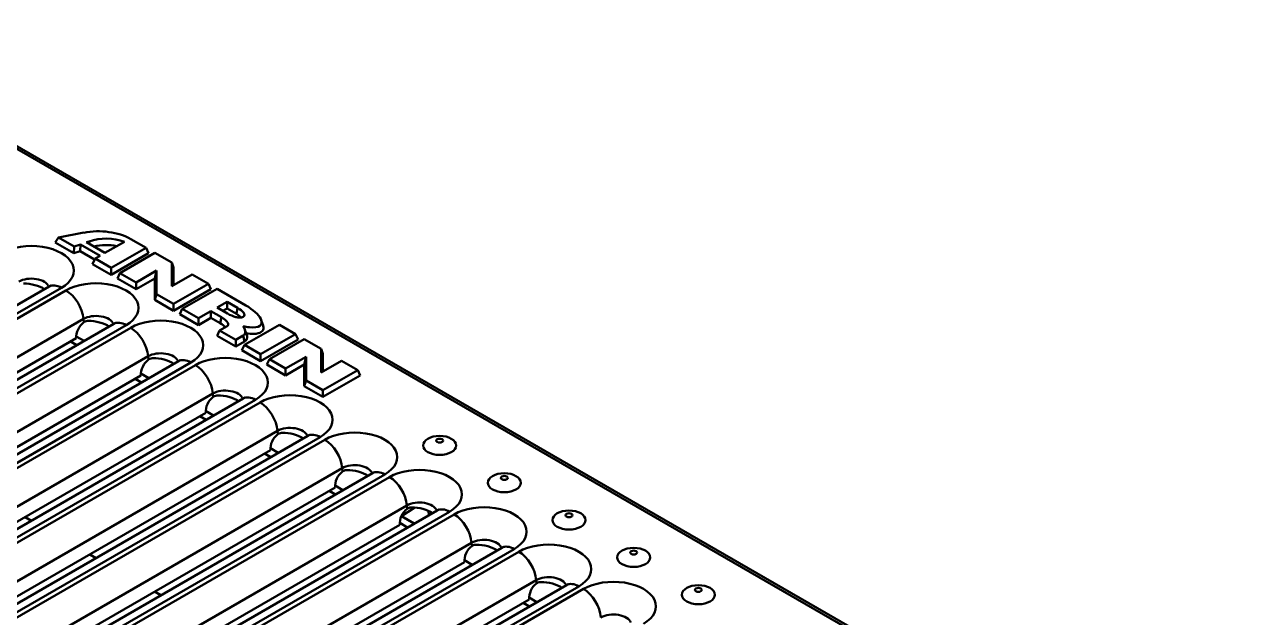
# Model space of a CAD drawing. Header units: millimetres. Extents: x 0 to 2100, y 0 to 1485.
# Drawn here: x 319.1 to 504.7, y 520 to 609.9 of the extents above; entities that cross this region are included whole.
import ezdxf

# ---------------------------------------------------------------- set-up
doc = ezdxf.new("R2010")
doc.units = ezdxf.units.MM
doc.header["$LTSCALE"] = 5
doc.layers.add('Sichtbare Kanten(DIN)', color=7, linetype='Continuous', lineweight=50)
doc.layers.add('Sichtbare tangentiale Kanten(DIN)', color=7, linetype='Continuous', lineweight=50)

msp = doc.modelspace()

# ---------------------------------------------------------------- linework, layer by layer
at = {"layer": 'Sichtbare Kanten(DIN)'}
for p, q in [((286.007, 609.89), (992.407, 202.05)), ((323.743, 576.862), (324.239, 577.611)), ((324.239, 577.611), (328.07, 578.348)), ((326.613, 576.24), (324.239, 577.611)), ((335.201, 577.376), (337.506, 576.045)), ((326.571, 575.229), (323.743, 576.862)), ((326.571, 575.229), (326.613, 576.24)), ((327.514, 575.555), (326.571, 575.229)), ((327.556, 576.567), (326.613, 576.24)), ((327.514, 575.555), (327.556, 576.567)), ((329.719, 574.283), (327.514, 575.555)), ((330.533, 574.848), (327.556, 576.567)), ((328.496, 576.892), (328.889, 577.028)), ((331.285, 575.282), (328.496, 576.892)), ((334.224, 576.979), (331.285, 575.282)), ((337.506, 576.045), (332.228, 572.998)), ((337.885, 575.229), (337.506, 576.045)), ((329.4, 573.596), (329.779, 574.412)), ((332.228, 571.963), (329.4, 573.596)), ((329.779, 574.412), (330.533, 574.848)), ((332.228, 572.998), (329.779, 574.412)), ((337.885, 575.229), (332.228, 571.963)), ((333.55, 572.235), (338.828, 575.282)), ((338.828, 575.282), (341.388, 573.804)), ((341.656, 573.051), (341.388, 573.804)), ((341.388, 573.804), (341.388, 570.228)), ((332.228, 571.963), (332.228, 572.998)), ((333.171, 571.418), (333.55, 572.235)), ((336, 570.821), (333.55, 572.235)), ((339.096, 572.608), (336, 570.821)), ((338.828, 571.418), (339.096, 572.608)), ((339.096, 569.033), (339.096, 572.608)), ((341.388, 570.228), (344.485, 572.016)), ((341.656, 573.051), (341.656, 570.383)), ((344.485, 572.016), (346.934, 570.602)), ((322.813, 570.174), (270.133, 539.76)), ((336, 569.785), (333.171, 571.418)), ((338.828, 571.418), (336, 569.785)), ((336, 569.785), (336, 570.821)), ((338.828, 568.152), (338.828, 571.418)), ((346.934, 570.602), (341.656, 567.555)), ((347.313, 569.785), (346.934, 570.602)), ((338.828, 568.152), (339.096, 569.033)), ((341.656, 566.519), (338.828, 568.152)), ((341.656, 567.555), (339.096, 569.033)), ((347.313, 569.785), (341.656, 566.519)), ((342.978, 566.792), (348.256, 569.839)), ((348.256, 569.839), (352.592, 567.335)), ((341.656, 566.519), (341.656, 567.555)), ((342.599, 565.975), (342.978, 566.792)), ((345.428, 565.377), (342.978, 566.792)), ((347.313, 566.466), (345.428, 565.377)), ((348.917, 565.54), (347.313, 566.466)), ((347.313, 565.431), (347.313, 566.466)), ((348.254, 567.009), (349.765, 567.881)), ((349.858, 566.083), (348.254, 567.009)), ((349.765, 566.846), (349.151, 566.492)), ((349.765, 566.846), (349.765, 567.881)), ((349.765, 567.881), (351.368, 566.955)), ((351.179, 566.03), (349.765, 566.846)), ((332.606, 564.52), (279.927, 534.106)), ((345.428, 564.342), (342.599, 565.975)), ((347.313, 565.431), (345.428, 564.342)), ((345.428, 564.342), (345.428, 565.377)), ((348.727, 564.614), (347.313, 565.431)), ((352.406, 561.348), (357.684, 564.395)), ((354.956, 565.084), (355.219, 564.297)), ((357.684, 564.395), (360.134, 562.981)), ((328.143, 561.943), (326.941, 562.638)), ((348.256, 562.709), (348.635, 563.526)), ((351.084, 561.076), (348.256, 562.709)), ((348.635, 563.526), (349.765, 564.178)), ((351.084, 562.111), (348.635, 563.526)), ((352.215, 562.764), (351.084, 562.111)), ((352.48, 563.625), (352.743, 562.838)), ((360.134, 562.981), (354.856, 559.934)), ((360.513, 562.165), (360.134, 562.981)), ((326.943, 562.359), (276.999, 533.524)), ((327.012, 561.291), (326.053, 561.845)), ((351.084, 561.076), (351.084, 562.111)), ((352.404, 561.838), (351.084, 561.076)), ((352.027, 560.532), (352.406, 561.348)), ((354.856, 559.934), (352.406, 561.348)), ((360.513, 562.165), (354.856, 558.899)), ((356.177, 559.171), (361.455, 562.218)), ((361.455, 562.218), (364.016, 560.74)), ((364.284, 559.987), (364.016, 560.74)), ((364.016, 560.74), (364.016, 557.164)), ((342.4, 558.866), (289.72, 528.451)), ((354.856, 558.899), (352.027, 560.532)), ((354.856, 558.899), (354.856, 559.934)), ((355.798, 558.354), (356.177, 559.171)), ((358.627, 557.757), (356.177, 559.171)), ((361.723, 559.544), (358.627, 557.757)), ((361.455, 558.354), (361.723, 559.544)), ((361.723, 555.969), (361.723, 559.544)), ((364.016, 557.164), (367.112, 558.952)), ((364.284, 559.987), (364.284, 557.319)), ((367.112, 558.952), (369.562, 557.538)), ((337.936, 556.289), (336.734, 556.983)), ((358.627, 556.721), (355.798, 558.354)), ((361.455, 558.354), (358.627, 556.721)), ((358.627, 556.721), (358.627, 557.757)), ((361.455, 555.088), (361.455, 558.354)), ((369.562, 557.538), (364.284, 554.491)), ((369.941, 556.721), (369.562, 557.538)), ((336.736, 556.704), (286.793, 527.87)), ((336.806, 555.636), (335.846, 556.191)), ((361.455, 555.088), (361.723, 555.969)), ((364.284, 553.455), (361.455, 555.088)), ((364.284, 554.491), (361.723, 555.969)), ((369.941, 556.721), (364.284, 553.455)), ((352.193, 553.212), (299.514, 522.797)), ((364.284, 553.455), (364.284, 554.491)), ((347.73, 550.635), (346.528, 551.329)), ((346.529, 551.05), (296.586, 522.216)), ((346.599, 549.982), (345.639, 550.536)), ((361.986, 547.557), (309.307, 517.143)), ((356.323, 545.396), (306.38, 516.561)), ((356.393, 544.328), (355.433, 544.882)), ((357.523, 544.981), (356.321, 545.675)), ((371.78, 541.903), (319.1, 511.489)), ((366.116, 539.742), (316.173, 510.907)), ((366.186, 538.674), (365.226, 539.228)), ((367.317, 539.327), (366.114, 540.021)), ((381.573, 536.249), (328.894, 505.835)), ((378.122, 534.256), (376.188, 535.373)), ((375.91, 534.088), (325.967, 505.253)), ((377.11, 533.672), (375.908, 534.366)), ((391.367, 530.595), (338.687, 500.18)), ((385.703, 528.433), (335.76, 499.599)), ((386.904, 528.018), (385.701, 528.712)), ((401.16, 524.941), (348.481, 494.526)), ((395.497, 522.779), (345.553, 493.944)), ((395.566, 521.711), (394.607, 522.265)), ((396.697, 522.364), (395.495, 523.058))]:
    msp.add_line(p, q, dxfattribs=at)
for centre, major_axis, ratio, start_param, end_param in [((330.274, 574.531), (6.968, 0), 0.5773503, 0.7853982, 1.8925469), ((331.487, 574.529), (5.05, 0), 0.5773503, 0.9979832, 2.1112158), ((331.487, 573.712), (-4.782, 0), 0.5773503, 4.3736416, 5.1162773), ((320.086, 569.476), (2.658, -0.556), 0.38606, 0.7684392, 2.0892526), ((328.357, 563.175), (0.855, 1.813), 0.6252357, 0.8587812, 2.3042497), ((329.88, 563.822), (2.658, -0.556), 0.38606, 0.7684392, 2.0892526), ((338.15, 557.521), (0.855, 1.813), 0.6252357, 0.8587812, 2.3042497), ((339.673, 558.168), (2.658, -0.556), 0.38606, 0.7684392, 2.0892526), ((347.944, 551.867), (0.855, 1.813), 0.6252357, 0.8587812, 2.3042497), ((349.466, 552.514), (2.658, -0.556), 0.38606, 0.7684392, 2.0892526), ((357.737, 546.213), (0.855, 1.813), 0.6252357, 0.8587812, 2.3042497), ((359.26, 546.859), (2.658, -0.556), 0.38606, 0.7684392, 2.0892526), ((367.531, 540.558), (0.855, 1.813), 0.6252357, 0.8587812, 2.3042497), ((369.053, 541.205), (2.658, -0.556), 0.38606, 0.7684392, 2.0892526), ((377.324, 534.904), (0.855, 1.813), 0.6252357, 0.8587812, 2.3042497), ((378.847, 535.551), (2.658, -0.556), 0.38606, 0.7684392, 2.0892526), ((377.573, 537.197), (-1.686, -1.586), 0.7474467, 0.2071583, 0.2214353), ((388.64, 529.897), (2.658, -0.556), 0.38606, 0.7684392, 2.0892526), ((387.117, 529.25), (0.855, 1.813), 0.6252357, 0.8587812, 2.3042497), ((398.434, 524.242), (2.658, -0.556), 0.38606, 0.7684392, 2.0892526), ((396.911, 523.596), (0.855, 1.813), 0.6252357, 0.8587812, 2.3042497)]:
    msp.add_ellipse(centre, major_axis=major_axis, ratio=ratio, start_param=start_param, end_param=end_param, dxfattribs=at)
for centre in [(381.956, 546.11), (391.749, 540.456), (401.542, 534.802), (411.336, 529.148), (421.129, 523.493)]:
    msp.add_ellipse(centre, major_axis=(2.5, 0), ratio=0.5773503, dxfattribs=at)
for points, knots in [([(323.061, 570.35), (323.061, 570.35), (323.061, 570.35), (323.061, 570.35), (323.042, 570.33), (322.959, 570.266), (322.897, 570.223), (322.813, 570.174)], [5.99254708, 5.99254708, 5.99254708, 5.99254708, 5.99378738, 5.99378738, 6.13848635, 6.13848635, 6.28318531, 6.28318531, 6.28318531, 6.28318531]), ([(351.368, 566.955), (351.758, 566.73), (352.243, 566.342), (352.458, 565.892), (352.353, 565.672), (352.081, 565.515), (351.7, 565.454), (350.92, 565.578), (350.248, 565.858), (349.858, 566.083)], [-1.5707963, -1.5707963, -1.5707963, -1.5707963, -0.7853982, -0.3926991, 0, 0, 0.3926991, 0.7853982, 1.5707963, 1.5707963, 1.5707963, 1.5707963]), ([(352.592, 567.335), (353.71, 566.69), (354.569, 565.907), (354.876, 565.277), (355.109, 564.8), (355.027, 564.43), (354.735, 564.223), (354.445, 564.018), (353.908, 563.928), (353.145, 564.007), (352.848, 564.038), (352.524, 564.096), (352.184, 564.175)], [1.5707963, 1.5707963, 1.5707963, 1.5707963, 2.4372113, 2.4372113, 2.4372113, 3.0932051, 3.0932051, 3.0932051, 3.7420687, 3.7420687, 3.7420687, 3.9942719, 3.9942719, 3.9942719, 3.9942719]), ([(328.057, 564.764), (328.067, 564.771), (328.076, 564.778), (328.097, 564.792), (328.108, 564.799), (328.137, 564.818), (328.156, 564.83), (328.214, 564.862), (328.253, 564.881), (328.402, 564.943), (328.515, 564.971), (328.671, 564.986), (328.71, 564.988), (328.749, 564.989)], [0, 0, 0, 0, 0.004080736, 0.004080736, 0.00866605, 0.00866605, 0.016351881, 0.016351881, 0.031890083, 0.031890083, 0.072800189, 0.072800189, 0.086303969, 0.086303969, 0.086303969, 0.086303969]), ([(332.855, 564.696), (332.855, 564.696), (332.855, 564.696), (332.854, 564.696), (332.835, 564.676), (332.753, 564.612), (332.69, 564.569), (332.606, 564.52)], [5.99254708, 5.99254708, 5.99254708, 5.99254708, 5.99378738, 5.99378738, 6.13848635, 6.13848635, 6.28318531, 6.28318531, 6.28318531, 6.28318531]), ([(349.765, 564.178), (349.979, 564.301), (349.987, 564.488), (349.901, 564.668), (349.767, 564.946), (349.391, 565.266), (348.917, 565.54)], [-3.1415927, -3.1415927, -3.1415927, -3.1415927, -2.5259318, -2.5259318, -2.5259318, -1.5707963, -1.5707963, -1.5707963, -1.5707963]), ([(352.184, 564.175), (352.532, 563.69), (352.61, 563.268), (352.461, 563.003), (352.406, 562.905), (352.323, 562.827), (352.215, 562.764)], [2.31945917, 2.31945917, 2.31945917, 2.31945917, 2.91909969, 2.91909969, 2.91909969, 3.14159265, 3.14159265, 3.14159265, 3.14159265]), ([(352.743, 562.838), (352.786, 562.71), (352.857, 562.297), (352.663, 561.987), (352.404, 561.838)], [2.56032657, 2.56032657, 2.56032657, 2.56032657, 2.73052591, 3.14159265, 3.14159265, 3.14159265, 3.14159265]), ([(355.217, 564.298), (355.28, 564.11), (355.317, 563.729), (354.966, 563.205), (354.037, 562.954), (353.078, 563.028), (352.656, 563.099)], [2.5282496, 2.5282496, 2.5282496, 2.5282496, 2.7825341, 3.0854685, 3.5398702, 3.8550241, 3.8550241, 3.8550241, 3.8550241]), ([(337.851, 559.11), (337.86, 559.117), (337.87, 559.124), (337.89, 559.138), (337.901, 559.145), (337.931, 559.164), (337.949, 559.175), (338.007, 559.208), (338.047, 559.227), (338.195, 559.289), (338.309, 559.316), (338.464, 559.332), (338.503, 559.334), (338.543, 559.334)], [0, 0, 0, 0, 0.004080736, 0.004080736, 0.00866605, 0.00866605, 0.016351881, 0.016351881, 0.031890083, 0.031890083, 0.072800189, 0.072800189, 0.086303969, 0.086303969, 0.086303969, 0.086303969]), ([(342.648, 559.042), (342.648, 559.042), (342.648, 559.042), (342.648, 559.042), (342.629, 559.022), (342.546, 558.958), (342.483, 558.914), (342.4, 558.866)], [5.99254708, 5.99254708, 5.99254708, 5.99254708, 5.99378738, 5.99378738, 6.13848635, 6.13848635, 6.28318531, 6.28318531, 6.28318531, 6.28318531]), ([(347.644, 553.456), (347.654, 553.463), (347.663, 553.47), (347.684, 553.484), (347.694, 553.491), (347.724, 553.51), (347.743, 553.521), (347.801, 553.554), (347.84, 553.573), (347.989, 553.635), (348.102, 553.662), (348.258, 553.678), (348.297, 553.68), (348.336, 553.68)], [0, 0, 0, 0, 0.004080736, 0.004080736, 0.00866605, 0.00866605, 0.016351881, 0.016351881, 0.031890083, 0.031890083, 0.072800189, 0.072800189, 0.086303969, 0.086303969, 0.086303969, 0.086303969]), ([(352.441, 553.388), (352.441, 553.388), (352.441, 553.388), (352.441, 553.387), (352.422, 553.367), (352.34, 553.304), (352.277, 553.26), (352.193, 553.212)], [5.99254708, 5.99254708, 5.99254708, 5.99254708, 5.99378738, 5.99378738, 6.13848635, 6.13848635, 6.28318531, 6.28318531, 6.28318531, 6.28318531]), ([(357.438, 547.801), (357.447, 547.808), (357.457, 547.815), (357.477, 547.829), (357.488, 547.837), (357.517, 547.856), (357.536, 547.867), (357.594, 547.899), (357.634, 547.919), (357.782, 547.98), (357.895, 548.008), (358.051, 548.023), (358.09, 548.026), (358.129, 548.026)], [0, 0, 0, 0, 0.004080736, 0.004080736, 0.00866605, 0.00866605, 0.016351881, 0.016351881, 0.031890083, 0.031890083, 0.072800189, 0.072800189, 0.086303969, 0.086303969, 0.086303969, 0.086303969]), ([(362.235, 547.733), (362.235, 547.733), (362.235, 547.733), (362.235, 547.733), (362.215, 547.713), (362.133, 547.649), (362.07, 547.606), (361.986, 547.557)], [5.99254708, 5.99254708, 5.99254708, 5.99254708, 5.99378738, 5.99378738, 6.13848635, 6.13848635, 6.28318531, 6.28318531, 6.28318531, 6.28318531]), ([(367.231, 542.147), (367.24, 542.154), (367.25, 542.161), (367.27, 542.175), (367.281, 542.182), (367.311, 542.201), (367.33, 542.213), (367.387, 542.245), (367.427, 542.264), (367.575, 542.326), (367.689, 542.354), (367.845, 542.369), (367.884, 542.371), (367.923, 542.372)], [0, 0, 0, 0, 0.004080736, 0.004080736, 0.00866605, 0.00866605, 0.016351881, 0.016351881, 0.031890083, 0.031890083, 0.072800189, 0.072800189, 0.086303969, 0.086303969, 0.086303969, 0.086303969]), ([(372.028, 542.079), (372.028, 542.079), (372.028, 542.079), (372.028, 542.079), (372.009, 542.059), (371.927, 541.995), (371.864, 541.952), (371.78, 541.903)], [5.99254708, 5.99254708, 5.99254708, 5.99254708, 5.99378738, 5.99378738, 6.13848635, 6.13848635, 6.28318531, 6.28318531, 6.28318531, 6.28318531]), ([(377.024, 536.493), (377.034, 536.5), (377.043, 536.507), (377.064, 536.521), (377.075, 536.528), (377.104, 536.547), (377.123, 536.558), (377.181, 536.591), (377.221, 536.61), (377.369, 536.672), (377.482, 536.699), (377.638, 536.715), (377.677, 536.717), (377.716, 536.717)], [0, 0, 0, 0, 0.004080736, 0.004080736, 0.00866605, 0.00866605, 0.016351881, 0.016351881, 0.031890083, 0.031890083, 0.072800189, 0.072800189, 0.086303969, 0.086303969, 0.086303969, 0.086303969]), ([(381.822, 536.425), (381.822, 536.425), (381.822, 536.425), (381.821, 536.425), (381.802, 536.405), (381.72, 536.341), (381.657, 536.297), (381.573, 536.249)], [5.99254708, 5.99254708, 5.99254708, 5.99254708, 5.99378738, 5.99378738, 6.13848635, 6.13848635, 6.28318531, 6.28318531, 6.28318531, 6.28318531]), ([(386.818, 530.839), (386.827, 530.846), (386.837, 530.853), (386.857, 530.867), (386.868, 530.874), (386.898, 530.893), (386.917, 530.904), (386.974, 530.937), (387.014, 530.956), (387.162, 531.018), (387.276, 531.045), (387.432, 531.061), (387.47, 531.063), (387.51, 531.063)], [0, 0, 0, 0, 0.004080736, 0.004080736, 0.00866605, 0.00866605, 0.016351881, 0.016351881, 0.031890083, 0.031890083, 0.072800189, 0.072800189, 0.086303969, 0.086303969, 0.086303969, 0.086303969]), ([(391.615, 530.771), (391.615, 530.771), (391.615, 530.771), (391.615, 530.77), (391.596, 530.75), (391.513, 530.687), (391.451, 530.643), (391.367, 530.595)], [5.99254708, 5.99254708, 5.99254708, 5.99254708, 5.99378738, 5.99378738, 6.13848635, 6.13848635, 6.28318531, 6.28318531, 6.28318531, 6.28318531]), ([(396.611, 525.185), (396.621, 525.192), (396.63, 525.198), (396.651, 525.212), (396.662, 525.22), (396.691, 525.239), (396.71, 525.25), (396.768, 525.282), (396.807, 525.302), (396.956, 525.363), (397.069, 525.391), (397.225, 525.406), (397.264, 525.409), (397.303, 525.409)], [0, 0, 0, 0, 0.004080736, 0.004080736, 0.00866605, 0.00866605, 0.016351881, 0.016351881, 0.031890083, 0.031890083, 0.072800189, 0.072800189, 0.086303969, 0.086303969, 0.086303969, 0.086303969]), ([(401.409, 525.117), (401.409, 525.117), (401.409, 525.117), (401.408, 525.116), (401.389, 525.096), (401.307, 525.033), (401.244, 524.989), (401.16, 524.941)], [5.99254708, 5.99254708, 5.99254708, 5.99254708, 5.99378738, 5.99378738, 6.13848635, 6.13848635, 6.28318531, 6.28318531, 6.28318531, 6.28318531])]:
    msp.add_open_spline(points, degree=3, knots=knots, dxfattribs=at)
for points in [[(349.495, 564.023), (349.326, 564.215), (349.051, 564.427), (348.727, 564.614)], [(351.893, 565.496), (351.722, 565.672), (351.47, 565.861), (351.179, 566.03)]]:
    msp.add_open_spline(points, degree=3, dxfattribs=at)
at = {"layer": 'Sichtbare tangentiale Kanten(DIN)'}
for p, q in [((991.782, 201.988), (285.382, 609.828)), ((328.947, 576.632), (328.889, 577.028)), ((272.008, 539.574), (324.687, 569.989)), ((325.38, 569.589), (272.7, 539.174)), ((351.179, 566.03), (351.368, 566.955)), ((275.341, 534.856), (328.021, 565.27)), ((281.801, 533.92), (334.481, 564.335)), ((328.021, 565.27), (328.057, 564.764)), ((348.727, 564.614), (348.917, 565.54)), ((335.173, 563.935), (282.494, 533.52)), ((352.404, 561.838), (352.215, 562.764)), ((285.135, 529.201), (337.814, 559.616)), ((337.814, 559.616), (337.851, 559.11)), ((291.595, 528.266), (344.274, 558.68)), ((344.967, 558.28), (292.287, 527.866)), ((294.928, 523.547), (347.607, 553.962)), ((347.607, 553.962), (347.644, 553.456)), ((301.388, 522.612), (354.067, 553.026)), ((354.76, 552.626), (302.081, 522.212)), ((304.721, 517.893), (357.401, 548.307)), ((357.401, 548.307), (357.438, 547.801)), ((311.181, 516.957), (363.861, 547.372)), ((364.554, 546.972), (311.874, 516.557)), ((314.515, 512.239), (367.194, 542.653)), ((367.194, 542.653), (367.231, 542.147)), ((320.975, 511.303), (373.654, 541.718)), ((374.347, 541.318), (321.667, 510.903)), ((324.308, 506.584), (376.988, 536.999)), ((378.222, 536.699), (376.188, 535.373)), ((376.988, 536.999), (377.024, 536.493)), ((320.138, 534.705), (319.178, 535.259)), ((330.768, 505.649), (383.448, 536.063)), ((384.14, 535.663), (331.461, 505.249)), ((380.335, 535.534), (380.285, 536.195)), ((334.102, 500.93), (386.781, 531.345)), ((386.781, 531.345), (386.818, 530.839)), ((329.932, 529.051), (328.972, 529.605)), ((340.562, 499.995), (393.241, 530.409)), ((393.934, 530.009), (341.254, 499.595)), ((343.895, 495.276), (396.575, 525.69)), ((396.575, 525.69), (396.611, 525.185)), ((339.725, 523.396), (338.765, 523.951)), ((350.355, 494.34), (403.035, 524.755)), ((403.727, 524.355), (351.048, 493.94))]:
    msp.add_line(p, q, dxfattribs=at)
for centre, major_axis, start_param, end_param in [((320.137, 572.616), (6.435, 0), 5.4977871, 8.6393798), ((320.137, 569.822), (2.701, 0), 0.2141218, 2.3561945), ((324.687, 566.928), (-1.874, 3.247), 5.4977871, 6.2831853), ((329.93, 566.962), (6.435, 0), 5.4977871, 8.6393798), ((325.38, 566.528), (1.874, -3.247), 0.8726646, 2.3561945), ((329.93, 564.168), (2.701, 0), 0.2141218, 2.3561945), ((334.481, 561.274), (-1.874, 3.247), 5.4977871, 6.2831853), ((339.724, 561.307), (6.435, 0), 5.4977871, 8.6393798), ((335.173, 560.874), (1.874, -3.247), 0.8726646, 2.3561945), ((339.724, 558.513), (2.701, 0), 0.2141218, 2.3561945), ((344.274, 555.619), (-1.874, 3.247), 5.4977871, 6.2831853), ((349.517, 555.653), (6.435, 0), 5.4977871, 8.6393798), ((344.967, 555.219), (1.874, -3.247), 0.8726646, 2.3561945), ((349.517, 552.859), (2.701, 0), 0.2141218, 2.3561945), ((354.067, 549.965), (-1.874, 3.247), 5.4977871, 6.2831853), ((359.31, 549.999), (6.435, 0), 5.4977871, 8.6393798), ((354.76, 549.565), (1.874, -3.247), 0.8726646, 2.3561945), ((359.31, 547.205), (2.701, 0), 0.2141218, 2.3561945), ((363.861, 544.311), (-1.874, 3.247), 5.4977871, 6.2831853), ((369.104, 544.345), (6.435, 0), 5.4977871, 8.6393798), ((364.554, 543.911), (1.874, -3.247), 0.8726646, 2.3561945), ((369.104, 541.551), (2.701, 0), 0.2141218, 2.3561945), ((373.654, 538.657), (-1.874, 3.247), 5.4977871, 6.2831853), ((378.897, 538.691), (6.435, 0), 5.4977871, 8.6393798), ((374.347, 538.257), (1.874, -3.247), 0.8726646, 2.3561945), ((378.897, 535.896), (2.701, 0), 0.2141218, 2.3561945), ((383.448, 533.002), (-1.874, 3.247), 5.4977871, 6.2831853), ((388.691, 533.036), (6.435, 0), 5.4977871, 8.6393798), ((384.14, 532.602), (1.874, -3.247), 0.8726646, 2.3561945), ((388.691, 530.242), (2.701, 0), 0.2141218, 2.3561945), ((398.484, 527.382), (6.435, 0), 5.4977871, 8.6393798), ((393.241, 527.348), (-1.874, 3.247), 5.4977871, 6.2831853), ((393.934, 526.948), (1.874, -3.247), 0.8726646, 2.3561945), ((398.484, 524.588), (2.701, 0), 0.2141218, 2.3561945), ((408.278, 521.728), (6.435, 0), 5.4977871, 8.6393798), ((403.035, 521.694), (-1.874, 3.247), 5.4977871, 6.2831853), ((403.727, 521.294), (1.874, -3.247), 0.8726646, 2.3561945), ((408.278, 518.934), (2.701, 0), 0.2141218, 2.3561945)]:
    msp.add_ellipse(centre, major_axis=major_axis, ratio=0.5773503, start_param=start_param, end_param=end_param, dxfattribs=at)
for centre in [(381.956, 546.838), (391.749, 541.184), (401.542, 535.529), (411.336, 529.875), (421.129, 524.221)]:
    msp.add_ellipse(centre, major_axis=(0.511, 0), ratio=0.5773503, dxfattribs=at)

doc.saveas('drawing.dxf')
